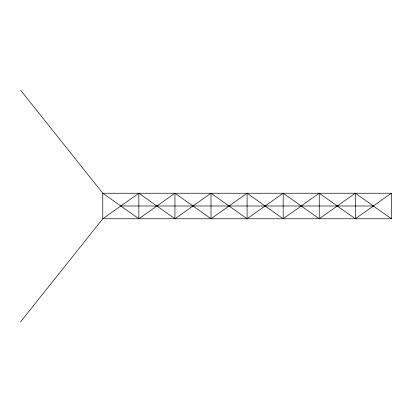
<?xml version="1.0" encoding="UTF-8"?>
<svg xmlns="http://www.w3.org/2000/svg" width="412" height="412" viewBox="0 0 412 412"><rect width="100%" height="100%" fill="white"/><g stroke="black" fill="none" stroke-linecap="round" stroke-linejoin="round"><path stroke-width="0.62" d="M20.6 321.803L102.779 218.757L138.854 193.243L174.935 218.757L211.011 193.243L247.087 218.757L283.168 193.243L319.243 218.757L355.324 193.243L391.4 218.757L391.4 193.243L102.779 193.243L20.6 90.197M391.4 218.757L102.779 218.757L102.779 193.243L138.854 218.757L174.935 193.243L211.011 218.757L247.087 193.243L283.168 218.757L319.243 193.243L355.324 218.757L391.4 193.243M120.819 206L373.36 206M355.324 193.243L355.324 218.757M319.243 193.243L319.243 218.757M283.168 193.243L283.168 218.757M247.087 193.243L247.087 218.757M211.011 193.243L211.011 218.757M174.935 193.243L174.935 218.757M138.854 193.243L138.854 218.757"/></g></svg>
